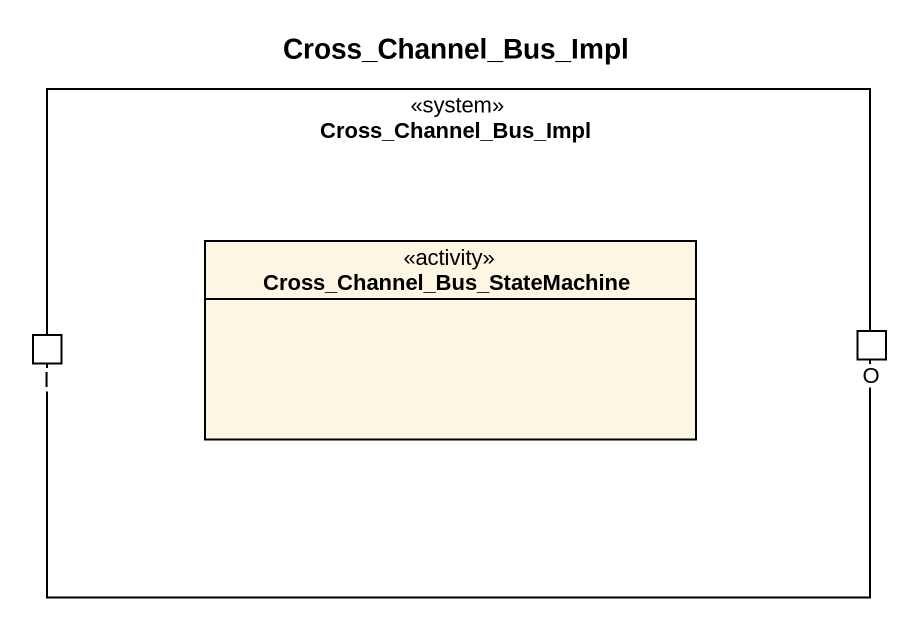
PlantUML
@startuml
title Cross_Channel_Bus_Impl
allowmixing
hide circle
hide empty members
rectangle Cross_Channel_Bus_Impl <<system>> {
  class "Cross_Channel_Bus_StateMachine" as Cross_Channel_Bus <<activity>>
  port I <<port>>
  port "O" as O_ <<port>>
}
@enduml
